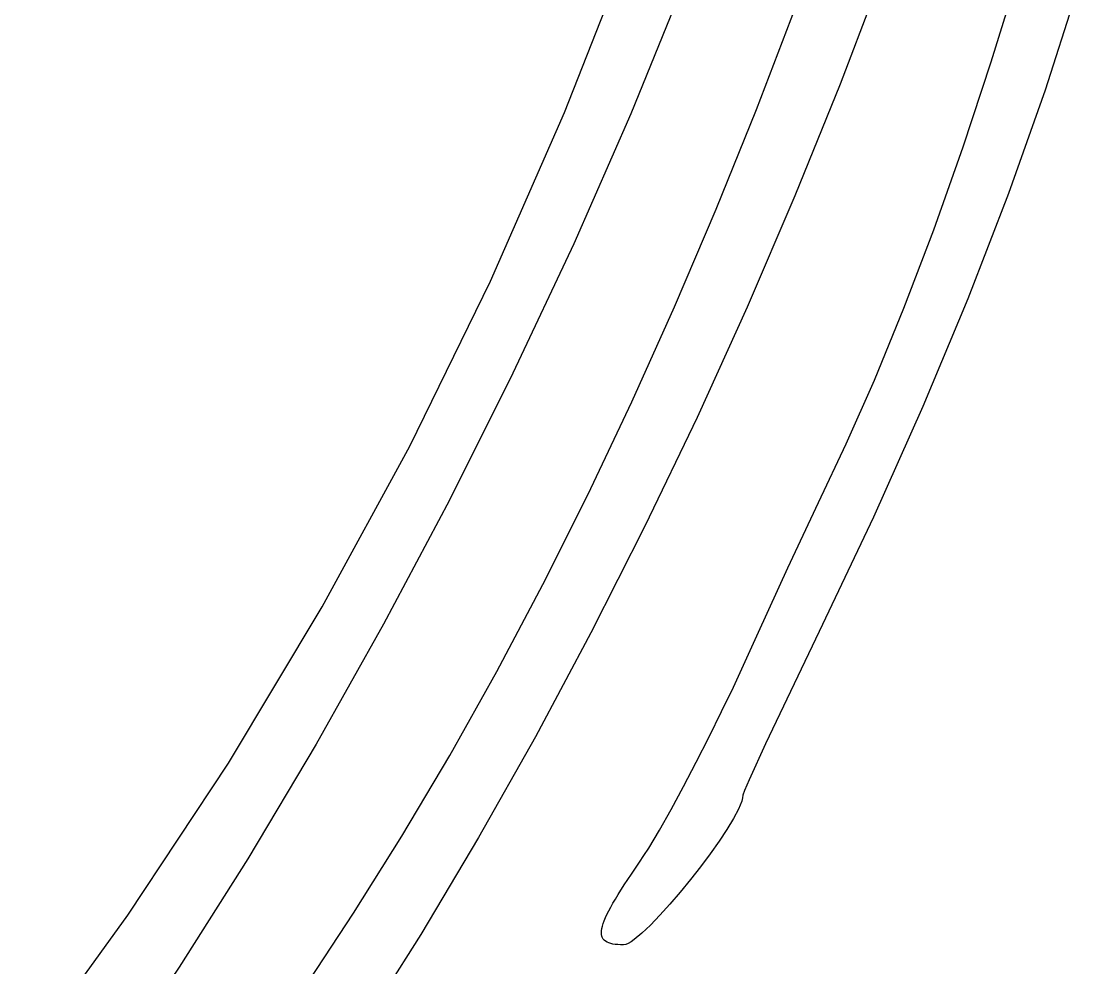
# Model space of a CAD drawing. Extents: x 0.98 to 7.44, y -5.29 to -1.05.
# Drawn here: x 7.1925 to 7.2848, y -2.0267 to -1.9441 of the extents above; entities that cross this region are included whole.
import ezdxf

# ---------------------------------------------------------------- set-up
doc = ezdxf.new("R2010")
doc.units = 0
doc.header["$MEASUREMENT"] = 0
doc.layers.add('BLACK', color=7, linetype='CONTINUOUS')

msp = doc.modelspace()

# ---------------------------------------------------------------- linework, layer by layer
at = {"layer": 'BLACK', "linetype": 'CONTINUOUS'}
for p, q in [((7.240012, -1.952056), (7.245899, -1.937011)), ((7.267786, -1.939808), (7.264075, -1.949563)), ((7.277283, -1.947628), (7.279573, -1.940206)), ((7.250419, -1.940812), (7.245797, -1.952154)), ((7.284849, -1.941165), (7.281993, -1.950082)), ((7.256781, -1.951771), (7.260182, -1.942887)), ((7.274821, -1.955048), (7.277283, -1.947628)), ((7.264075, -1.949563), (7.260123, -1.959323)), ((7.281993, -1.950082), (7.278796, -1.95911)), ((7.233536, -1.966781), (7.240012, -1.952056)), ((7.245797, -1.952154), (7.240804, -1.963512)), ((7.253258, -1.960482), (7.256781, -1.951771)), ((7.272254, -1.962279), (7.274821, -1.955048)), ((7.260123, -1.959323), (7.255949, -1.969041)), ((7.278796, -1.95911), (7.275242, -1.968302)), ((7.249621, -1.969004), (7.253258, -1.960482)), ((7.269651, -1.969134), (7.272254, -1.962279)), ((7.240804, -1.963512), (7.235498, -1.97479)), ((7.226476, -1.981168), (7.233536, -1.966781)), ((7.245878, -1.977321), (7.249621, -1.969004)), ((7.255949, -1.969041), (7.251575, -1.978669)), ((7.267081, -1.975426), (7.269651, -1.969134)), ((7.275242, -1.968302), (7.271311, -1.977706)), ((7.235498, -1.97479), (7.229938, -1.985892)), ((7.264612, -1.980968), (7.267081, -1.975426)), ((7.242034, -1.985415), (7.245878, -1.977321)), ((7.271311, -1.977706), (7.266987, -1.987374)), ((7.251575, -1.978669), (7.247022, -1.988161)), ((7.21884, -1.9952), (7.226476, -1.981168)), ((7.262192, -1.986085), (7.264612, -1.980968)), ((7.238097, -1.993268), (7.242034, -1.985415)), ((7.229938, -1.985892), (7.224183, -1.996725)), ((7.259525, -1.991801), (7.262192, -1.986085)), ((7.266987, -1.987374), (7.262251, -1.997357)), ((7.247022, -1.988161), (7.24231, -1.997468)), ((7.256936, -1.997413), (7.259525, -1.991801)), ((7.234074, -2.000865), (7.238097, -1.993268)), ((7.210633, -2.00886), (7.21884, -1.9952)), ((7.224183, -1.996725), (7.218291, -2.007193)), ((7.24231, -1.997468), (7.237462, -2.006543)), ((7.254751, -2.002218), (7.256936, -1.997413)), ((7.262251, -1.997357), (7.257564, -2.007166)), ((7.229972, -2.008187), (7.234074, -2.000865)), ((7.253721, -2.004356), (7.254751, -2.002218)), ((7.252631, -2.006558), (7.253721, -2.004356)), ((7.237462, -2.006543), (7.232496, -2.015339)), ((7.251511, -2.008761), (7.252631, -2.006558)), ((7.218291, -2.007193), (7.212321, -2.017201)), ((7.257564, -2.007166), (7.256118, -2.010306)), ((7.201861, -2.022131), (7.210633, -2.00886)), ((7.225797, -2.015218), (7.229972, -2.008187)), ((7.250393, -2.010899), (7.251511, -2.008761)), ((7.256118, -2.010306), (7.255723, -2.011236)), ((7.249308, -2.012906), (7.250393, -2.010899)), ((7.255723, -2.011236), (7.255584, -2.011662)), ((7.255486, -2.012175), (7.255205, -2.012861)), ((7.255559, -2.011895), (7.255486, -2.012175)), ((7.255584, -2.011662), (7.255559, -2.011895)), ((7.248286, -2.014718), (7.249308, -2.012906)), ((7.255205, -2.012861), (7.254766, -2.013692)), ((7.254766, -2.013692), (7.254191, -2.01464)), ((7.221557, -2.02194), (7.225797, -2.015218)), ((7.232496, -2.015339), (7.227436, -2.023809)), ((7.247359, -2.01627), (7.248286, -2.014718)), ((7.254191, -2.01464), (7.253504, -2.015675)), ((7.253504, -2.015675), (7.252728, -2.01677)), ((7.246557, -2.017496), (7.24694, -2.016927)), ((7.24694, -2.016927), (7.247359, -2.01627)), ((7.252728, -2.01677), (7.251886, -2.017895)), ((7.212321, -2.017201), (7.206331, -2.026653)), ((7.245845, -2.018538), (7.246557, -2.017496)), ((7.251886, -2.017895), (7.251001, -2.019024)), ((7.245221, -2.019481), (7.245845, -2.018538)), ((7.251001, -2.019024), (7.250097, -2.020126)), ((7.244683, -2.020328), (7.245221, -2.019481)), ((7.24423, -2.021085), (7.244446, -2.020718)), ((7.244446, -2.020718), (7.244683, -2.020328)), ((7.250097, -2.020126), (7.249196, -2.021173)), ((7.24371, -2.02206), (7.243862, -2.021756)), ((7.243862, -2.021756), (7.244036, -2.021431)), ((7.244036, -2.021431), (7.24423, -2.021085)), ((7.249196, -2.021173), (7.248322, -2.022138)), ((7.192529, -2.034996), (7.201861, -2.022131)), ((7.217716, -2.027811), (7.221557, -2.02194)), ((7.243377, -2.022856), (7.243467, -2.022609)), ((7.243467, -2.022609), (7.243578, -2.022344)), ((7.243578, -2.022344), (7.24371, -2.02206)), ((7.248322, -2.022138), (7.247499, -2.022991)), ((7.24322, -2.023665), (7.243229, -2.023488)), ((7.243229, -2.023488), (7.243258, -2.023294)), ((7.243258, -2.023294), (7.243307, -2.023084)), ((7.243307, -2.023084), (7.243377, -2.022856)), ((7.247499, -2.022991), (7.246748, -2.023704)), ((7.227436, -2.023809), (7.222301, -2.031905)), ((7.243232, -2.023825), (7.24322, -2.023665)), ((7.243263, -2.023971), (7.243232, -2.023825)), ((7.243287, -2.024038), (7.243263, -2.023971)), ((7.243315, -2.024102), (7.243287, -2.024038)), ((7.243348, -2.024161), (7.243315, -2.024102)), ((7.243386, -2.024218), (7.243348, -2.024161)), ((7.243429, -2.024271), (7.243386, -2.024218)), ((7.243477, -2.02432), (7.243429, -2.024271)), ((7.243588, -2.02441), (7.243477, -2.02432)), ((7.243718, -2.024487), (7.243588, -2.02441)), ((7.243868, -2.024551), (7.243718, -2.024487)), ((7.244037, -2.024605), (7.243868, -2.024551)), ((7.24581, -2.024448), (7.245559, -2.024596)), ((7.246094, -2.024248), (7.24581, -2.024448)), ((7.246748, -2.023704), (7.246094, -2.024248)), ((7.244225, -2.024647), (7.244037, -2.024605)), ((7.244432, -2.024679), (7.244225, -2.024647)), ((7.244658, -2.024701), (7.244432, -2.024679)), ((7.244904, -2.024714), (7.244658, -2.024701)), ((7.245168, -2.024718), (7.244904, -2.024714)), ((7.245344, -2.024687), (7.245168, -2.024718)), ((7.245559, -2.024596), (7.245344, -2.024687)), ((7.206331, -2.026653), (7.20038, -2.035456))]:
    msp.add_line(p, q, dxfattribs=at)

doc.saveas('drawing.dxf')
